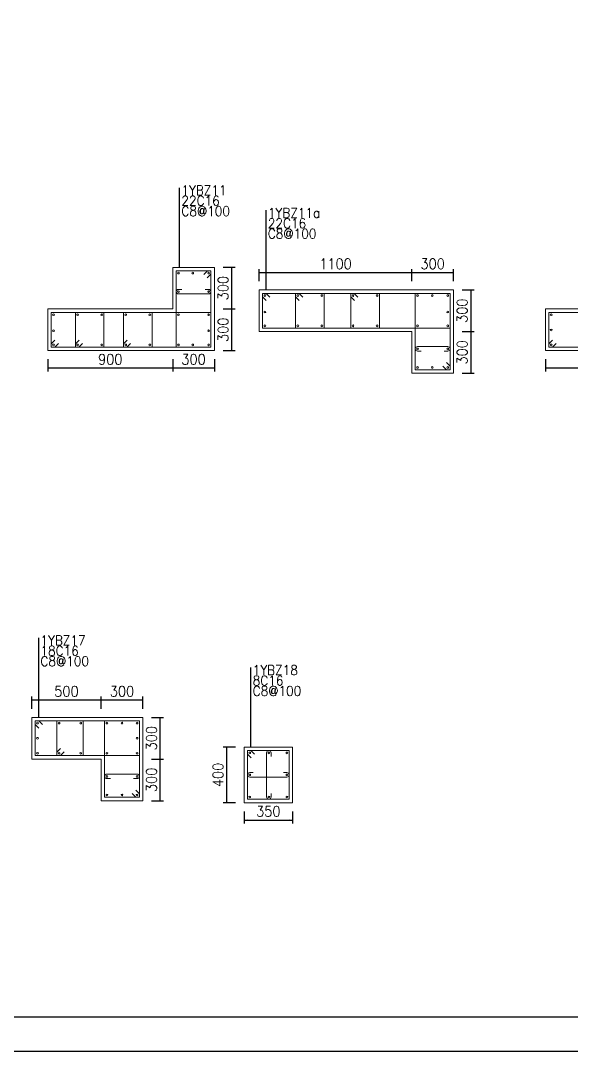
# Model space of a CAD drawing. Extents: x 292423 to 377252, y 106557 to 361882.
# Drawn here: x 314585 to 330456, y 302482 to 332182 of the extents above; entities that cross this region are included whole.
import ezdxf
from ezdxf.enums import TextEntityAlignment as Align

# ---------------------------------------------------------------- set-up
doc = ezdxf.new("R2010")
doc.units = 0
doc.header["$LTSCALE"] = 1000
for name, color, linetype in [('1508', 2, 'Continuous'), ('tk', 7, 'Continuous'), ('Y阴影', 254, 'Continuous')]:
    doc.layers.add(name, color=color, linetype=linetype)
for name, color, linetype, lineweight in [('REIN', 6, 'Continuous', 18), ('Z-柱大样外框', 7, 'ByLayer', 18), ('Z-详图标注', 3, 'Continuous', 18)]:
    doc.layers.add(name, color=color, linetype=linetype, lineweight=lineweight)
doc.styles.get("Standard").update_dxf_attribs({"font": 'standard'})
doc.dimstyles.get("Standard").update_dxf_attribs({"dimtxt": 300, "dimasz": 100, "dimexe": 100, "dimexo": 250, "dimgap": 100, "dimtad": 0, "dimtoh": 1, "dimdec": 0, "dimlfac": 0.25, "dimdsep": 46, "dimcen": 0.09, "dimclrt": 7, "dimadec": 0, "dimazin": 0, "dimtfac": 1, "dimtdec": 4, "dimtofl": 0, "dimtmove": 0, "dimatfit": 3, "dimfxl": 1, "dimtolj": 1, "dimtzin": 0, "dimarcsym": 0})

# ---------------------------------------------------------------- blocks, each defined once
blk = doc.blocks.new('*D869')
at = {"layer": 'Z-详图标注', "color": 0, "linetype": 'ByBlock', "lineweight": -2}
for p, q in [((318356, 310906), (318706, 310906)), ((318606, 309706), (318606, 310906)), ((318356, 309706), (318706, 309706))]:
    blk.add_line(p, q, dxfattribs=at)
for points in [[(318606, 310906), (318623, 310806), (318590, 310806)], [(318606, 309706), (318590, 309806), (318623, 309806)]]:
    blk.add_solid(points, dxfattribs=at)
at = {"layer": 'Z-详图标注', "color": 7, "linetype": 'Continuous', "lineweight": -2, "insert": (318356, 310306), "char_height": 300, "width": 566.67, "attachment_point": 5, "rotation": 90}
blk.add_mtext('300', dxfattribs=at)
blk = doc.blocks.new('*D493')
at = {"layer": 'Z-详图标注', "color": 0, "linetype": 'ByBlock', "lineweight": -2}
for p, q in [((318356, 312106), (318706, 312106)), ((318606, 310906), (318606, 312106)), ((318356, 310906), (318706, 310906))]:
    blk.add_line(p, q, dxfattribs=at)
for points in [[(318606, 312106), (318623, 312006), (318590, 312006)], [(318606, 310906), (318590, 311006), (318623, 311006)]]:
    blk.add_solid(points, dxfattribs=at)
at = {"layer": 'Z-详图标注', "color": 7, "linetype": 'Continuous', "lineweight": -2, "insert": (318356, 311506), "char_height": 300, "width": 566.67, "attachment_point": 5, "rotation": 90}
blk.add_mtext('300', dxfattribs=at)
blk = doc.blocks.new('*D99')
at = {"layer": 'Z-详图标注', "color": 0, "linetype": 'ByBlock', "lineweight": -2}
for p, q in [((316906, 312356), (316906, 312706)), ((318106, 312606), (316906, 312606)), ((318106, 312356), (318106, 312706))]:
    blk.add_line(p, q, dxfattribs=at)
for points in [[(316906, 312606), (317006, 312622), (317006, 312589)], [(318106, 312606), (318006, 312589), (318006, 312622)]]:
    blk.add_solid(points, dxfattribs=at)
at = {"layer": 'Z-详图标注', "color": 7, "linetype": 'Continuous', "lineweight": -2, "insert": (317506, 312856), "char_height": 300, "width": 566.67, "attachment_point": 5}
blk.add_mtext('300', dxfattribs=at)
blk = doc.blocks.new('*D596')
at = {"layer": 'Z-详图标注', "color": 0, "linetype": 'ByBlock', "lineweight": -2}
for p, q in [((314906, 312356), (314906, 312706)), ((316906, 312606), (314906, 312606)), ((316906, 312356), (316906, 312706))]:
    blk.add_line(p, q, dxfattribs=at)
for points in [[(314906, 312606), (315006, 312622), (315006, 312589)], [(316906, 312606), (316806, 312589), (316806, 312622)]]:
    blk.add_solid(points, dxfattribs=at)
at = {"layer": 'Z-详图标注', "color": 7, "linetype": 'Continuous', "lineweight": -2, "insert": (315906, 312856), "char_height": 300, "width": 566.67, "attachment_point": 5}
blk.add_mtext('500', dxfattribs=at)
blk = doc.blocks.new('*D651')
at = {"layer": 'Z-详图标注', "color": 0, "linetype": 'ByBlock', "lineweight": -2}
for p, q in [((321023, 309398), (321023, 309048)), ((322423, 309398), (322423, 309048)), ((321023, 309148), (322423, 309148))]:
    blk.add_line(p, q, dxfattribs=at)
for points in [[(321023, 309148), (321123, 309165), (321123, 309132)], [(322423, 309148), (322323, 309132), (322323, 309165)]]:
    blk.add_solid(points, dxfattribs=at)
at = {"layer": 'Z-详图标注', "color": 7, "linetype": 'Continuous', "lineweight": -2, "insert": (321723, 309398), "char_height": 300, "width": 566.67, "attachment_point": 5}
blk.add_mtext('350', dxfattribs=at)
blk = doc.blocks.new('*D257')
at = {"layer": 'Z-详图标注', "color": 0, "linetype": 'ByBlock', "lineweight": -2}
for p, q in [((320773, 311248), (320423, 311248)), ((320523, 309648), (320523, 311248)), ((320773, 309648), (320423, 309648))]:
    blk.add_line(p, q, dxfattribs=at)
for points in [[(320523, 311248), (320539, 311148), (320506, 311148)], [(320523, 309648), (320506, 309748), (320539, 309748)]]:
    blk.add_solid(points, dxfattribs=at)
at = {"layer": 'Z-详图标注', "color": 7, "linetype": 'Continuous', "lineweight": -2, "insert": (320273, 310448), "char_height": 300, "width": 576.67, "attachment_point": 5, "rotation": 90}
blk.add_mtext('400', dxfattribs=at)
blk = doc.blocks.new('A1tk')
at = {"layer": 'tk', "color": 5}
blk.add_lwpolyline([(0, 0), (0, 59400), (84100, 59400), (84100, 0)], close=True, dxfattribs=at)
at = {"layer": 'tk'}
blk.add_lwpolyline([(2500, 1000), (83100, 1000), (83100, 58400), (2500, 58400)], close=True, dxfattribs=at)
blk = doc.blocks.new('*D705')
at = {"layer": 'Z-详图标注', "color": 0, "linetype": 'ByBlock', "lineweight": -2}
for p, q in [((315368, 322424), (315368, 322074)), ((318968, 322424), (318968, 322074)), ((315368, 322174), (318968, 322174))]:
    blk.add_line(p, q, dxfattribs=at)
for points in [[(315368, 322174), (315468, 322190), (315468, 322157)], [(318968, 322174), (318868, 322157), (318868, 322190)]]:
    blk.add_solid(points, dxfattribs=at)
at = {"layer": 'Z-详图标注', "color": 7, "linetype": 'Continuous', "lineweight": -2, "insert": (317168, 322424), "char_height": 300, "width": 556.67, "attachment_point": 5}
blk.add_mtext('900', dxfattribs=at)
blk = doc.blocks.new('*D308')
at = {"layer": 'Z-详图标注', "color": 0, "linetype": 'ByBlock', "lineweight": -2}
for p, q in [((318968, 322424), (318968, 322074)), ((320168, 322424), (320168, 322074)), ((318968, 322174), (320168, 322174))]:
    blk.add_line(p, q, dxfattribs=at)
for points in [[(318968, 322174), (319068, 322190), (319068, 322157)], [(320168, 322174), (320068, 322157), (320068, 322190)]]:
    blk.add_solid(points, dxfattribs=at)
at = {"layer": 'Z-详图标注', "color": 7, "linetype": 'Continuous', "lineweight": -2, "insert": (319568, 322424), "char_height": 300, "width": 566.67, "attachment_point": 5}
blk.add_mtext('300', dxfattribs=at)
blk = doc.blocks.new('*D799')
at = {"layer": 'Z-详图标注', "color": 0, "linetype": 'ByBlock', "lineweight": -2}
for p, q in [((320418, 323874), (320768, 323874)), ((320668, 322674), (320668, 323874)), ((320418, 322674), (320768, 322674))]:
    blk.add_line(p, q, dxfattribs=at)
for points in [[(320668, 323874), (320685, 323774), (320651, 323774)], [(320668, 322674), (320651, 322774), (320685, 322774)]]:
    blk.add_solid(points, dxfattribs=at)
at = {"layer": 'Z-详图标注', "color": 7, "linetype": 'Continuous', "lineweight": -2, "insert": (320418, 323274), "char_height": 300, "width": 566.67, "attachment_point": 5, "rotation": 90}
blk.add_mtext('300', dxfattribs=at)
blk = doc.blocks.new('*D413')
at = {"layer": 'Z-详图标注', "color": 0, "linetype": 'ByBlock', "lineweight": -2}
for p, q in [((320418, 325074), (320768, 325074)), ((320668, 323874), (320668, 325074)), ((320418, 323874), (320768, 323874))]:
    blk.add_line(p, q, dxfattribs=at)
for points in [[(320668, 325074), (320685, 324974), (320651, 324974)], [(320668, 323874), (320651, 323974), (320685, 323974)]]:
    blk.add_solid(points, dxfattribs=at)
at = {"layer": 'Z-详图标注', "color": 7, "linetype": 'Continuous', "lineweight": -2, "insert": (320418, 324474), "char_height": 300, "width": 566.67, "attachment_point": 5, "rotation": 90}
blk.add_mtext('300', dxfattribs=at)
blk = doc.blocks.new('*D110')
at = {"layer": 'Z-详图标注', "color": 0, "linetype": 'ByBlock', "lineweight": -2}
for p, q in [((321459, 324674), (321459, 325024)), ((321459, 324924), (325859, 324924)), ((325859, 324674), (325859, 325024))]:
    blk.add_line(p, q, dxfattribs=at)
for points in [[(321459, 324924), (321559, 324941), (321559, 324907)], [(325859, 324924), (325759, 324907), (325759, 324941)]]:
    blk.add_solid(points, dxfattribs=at)
at = {"layer": 'Z-详图标注', "color": 7, "linetype": 'Continuous', "lineweight": -2, "insert": (323659, 325174), "char_height": 300, "width": 685, "attachment_point": 5}
blk.add_mtext('1100', dxfattribs=at)
blk = doc.blocks.new('*D165')
at = {"layer": 'Z-详图标注', "color": 0, "linetype": 'ByBlock', "lineweight": -2}
for p, q in [((325859, 324674), (325859, 325024)), ((325859, 324924), (327059, 324924)), ((327059, 324674), (327059, 325024))]:
    blk.add_line(p, q, dxfattribs=at)
for points in [[(325859, 324924), (325959, 324941), (325959, 324907)], [(327059, 324924), (326959, 324907), (326959, 324941)]]:
    blk.add_solid(points, dxfattribs=at)
at = {"layer": 'Z-详图标注', "color": 7, "linetype": 'Continuous', "lineweight": -2, "insert": (326459, 325174), "char_height": 300, "width": 566.67, "attachment_point": 5}
blk.add_mtext('300', dxfattribs=at)
blk = doc.blocks.new('*D646')
at = {"layer": 'Z-详图标注', "color": 0, "linetype": 'ByBlock', "lineweight": -2}
for p, q in [((327309, 324424), (327659, 324424)), ((327559, 324424), (327559, 323224)), ((327309, 323224), (327659, 323224))]:
    blk.add_line(p, q, dxfattribs=at)
for points in [[(327559, 324424), (327575, 324324), (327542, 324324)], [(327559, 323224), (327542, 323324), (327575, 323324)]]:
    blk.add_solid(points, dxfattribs=at)
at = {"layer": 'Z-详图标注', "color": 7, "linetype": 'Continuous', "lineweight": -2, "insert": (327309, 323824), "char_height": 300, "width": 566.67, "attachment_point": 5, "rotation": 90}
blk.add_mtext('300', dxfattribs=at)
blk = doc.blocks.new('*D264')
at = {"layer": 'Z-详图标注', "color": 0, "linetype": 'ByBlock', "lineweight": -2}
for p, q in [((327309, 323224), (327659, 323224)), ((327559, 323224), (327559, 322024)), ((327309, 322024), (327659, 322024))]:
    blk.add_line(p, q, dxfattribs=at)
for points in [[(327559, 323224), (327575, 323124), (327542, 323124)], [(327559, 322024), (327542, 322124), (327575, 322124)]]:
    blk.add_solid(points, dxfattribs=at)
at = {"layer": 'Z-详图标注', "color": 7, "linetype": 'Continuous', "lineweight": -2, "insert": (327309, 322624), "char_height": 300, "width": 566.67, "attachment_point": 5, "rotation": 90}
blk.add_mtext('300', dxfattribs=at)
blk = doc.blocks.new('*D164')
at = {"layer": 'Z-详图标注', "color": 0, "linetype": 'ByBlock', "lineweight": -2}
for p, q in [((329709, 322424), (329709, 322074)), ((332909, 322424), (332909, 322074)), ((329709, 322174), (332909, 322174))]:
    blk.add_line(p, q, dxfattribs=at)
for points in [[(329709, 322174), (329809, 322190), (329809, 322157)], [(332909, 322174), (332809, 322157), (332809, 322190)]]:
    blk.add_solid(points, dxfattribs=at)
at = {"layer": 'Z-详图标注', "color": 7, "linetype": 'Continuous', "lineweight": -2, "insert": (331309, 322424), "char_height": 300, "width": 566.67, "attachment_point": 5}
blk.add_mtext('800', dxfattribs=at)

msp = doc.modelspace()

# ---------------------------------------------------------------- linework, layer by layer
at = {"layer": 'REIN', "color": 6}
for points in [[(319861.9, 324867.5), (319968, 324973.6), (320068, 324973.6), (320068, 322773.6), (319068, 322773.6), (319068, 324973.6), (320068, 324973.6), (320068, 324873.6), (319961.9, 324767.5)], [(321764.9, 324217.9), (321658.8, 324324), (321558.8, 324324), (321558.8, 323324), (326958.8, 323324), (326958.8, 324324), (321558.8, 324324), (321558.8, 324224), (321664.9, 324117.9)], [(322713.7, 324217.9), (322607.6, 324324), (322507.6, 324324), (322507.6, 323324), (323331.6, 323324), (323331.6, 324324), (322507.6, 324324), (322507.6, 324224), (322613.7, 324117.9)], [(324304.8, 324217.9), (324198.7, 324324), (324098.7, 324324), (324098.7, 323324), (324922.7, 323324), (324922.7, 324324), (324098.7, 324324), (324098.7, 324224), (324204.8, 324117.9)], [(326752.7, 322230.1), (326858.8, 322124), (326958.8, 322124), (326958.8, 324324), (325958.8, 324324), (325958.8, 322124), (326958.8, 322124), (326958.8, 322224), (326852.7, 322330.1)], [(315674, 322879.7), (315568, 322773.6), (315468, 322773.6), (315468, 323773.6), (320068, 323773.6), (320068, 322773.6), (315468, 322773.6), (315468, 322873.6), (315574, 322979.7)], [(316368, 322879.7), (316262, 322773.6), (316162, 322773.6), (316162, 323773.6), (316986, 323773.6), (316986, 322773.6), (316162, 322773.6), (316162, 322873.6), (316268, 322979.7)], [(317756, 322879.7), (317650, 322773.6), (317550, 322773.6), (317550, 323773.6), (318374, 323773.6), (318374, 322773.6), (317550, 322773.6), (317550, 322873.6), (317656, 322979.7)], [(330014.8, 322879.7), (329908.7, 322773.6), (329808.7, 322773.6), (329808.7, 323773.6), (334008.7, 323773.6), (334008.7, 322773.6), (329808.7, 322773.6), (329808.7, 322873.6), (329914.8, 322979.7)], [(315112.4, 311799.4), (315006.4, 311905.5), (315006.4, 312005.5), (318006.4, 312005.5), (318006.4, 311005.5), (315006.4, 311005.5), (315006.4, 312005.5), (315106.4, 312005.5), (315212.4, 311899.4)], [(315835.8, 311111.6), (315729.7, 311005.5), (315629.7, 311005.5), (315629.7, 312005.5), (316383, 312005.5), (316383, 311005.5), (315629.7, 311005.5), (315629.7, 311105.5), (315735.8, 311211.6)], [(317900.3, 310011.6), (318006.4, 309905.5), (318006.4, 309805.5), (317006.4, 309805.5), (317006.4, 312005.5), (318006.4, 312005.5), (318006.4, 309805.5), (317906.4, 309805.5), (317800.3, 309911.6)], [(321228.8, 310942.4), (321122.8, 311048.5), (321122.8, 311148.5), (322322.8, 311148.5), (322322.8, 309748.5), (321122.8, 309748.5), (321122.8, 311148.5), (321222.8, 311148.5), (321328.8, 311042.4)]]:
    msp.add_lwpolyline(points, dxfattribs=at)
for points in [[(319108, 324908.6, 1), (319158, 324908.6, 1)], [(319519.8, 324908.6, 1), (319569.8, 324908.6, 1)], [(319978, 324908.6, 1), (320028, 324908.6, 1)], [(319108, 324373.6, 1), (319158, 324373.6, 1)], [(319978, 324373.6, 1), (320028, 324373.6, 1)], [(321598.8, 324259, -1), (321648.8, 324259, -1)], [(322547.6, 324259, -1), (322597.6, 324259, -1)], [(323241.6, 324259, -1), (323291.6, 324259, -1)], [(324138.7, 324259, -1), (324188.7, 324259, -1)], [(324832.7, 324259, -1), (324882.7, 324259, -1)], [(325998.8, 324259, -1), (326048.8, 324259, -1)], [(326423.7, 324259, -1), (326473.7, 324259, -1)], [(326868.8, 324259, -1), (326918.8, 324259, -1)], [(315508, 323708.6, 1), (315558, 323708.6, 1)], [(316202, 323708.6, 1), (316252, 323708.6, 1)], [(316896, 323708.6, 1), (316946, 323708.6, 1)], [(317590, 323708.6, 1), (317640, 323708.6, 1)], [(318284, 323708.6, 1), (318334, 323708.6, 1)], [(319108, 323708.6, 1), (319158, 323708.6, 1)], [(319978, 323708.6, 1), (320028, 323708.6, 1)], [(321598.8, 323785.2, -1), (321648.8, 323785.2, -1)], [(326868.8, 323785.2, -1), (326918.8, 323785.2, -1)], [(329848.7, 323708.6, 1), (329898.7, 323708.6, 1)], [(315508, 323247.5, 1), (315558, 323247.5, 1)], [(319978, 323247.5, 1), (320028, 323247.5, 1)], [(321598.8, 323389, -1), (321648.8, 323389, -1)], [(322547.6, 323389, -1), (322597.6, 323389, -1)], [(323241.6, 323389, -1), (323291.6, 323389, -1)], [(324138.7, 323389, -1), (324188.7, 323389, -1)], [(324832.7, 323389, -1), (324882.7, 323389, -1)], [(325998.8, 323389, -1), (326048.8, 323389, -1)], [(326868.8, 323389, -1), (326918.8, 323389, -1)], [(329848.7, 323269.1, 1), (329898.7, 323269.1, 1)], [(315508, 322838.6, 1), (315558, 322838.6, 1)], [(316202, 322838.6, 1), (316252, 322838.6, 1)], [(316896, 322838.6, 1), (316946, 322838.6, 1)], [(317590, 322838.6, 1), (317640, 322838.6, 1)], [(318284, 322838.6, 1), (318334, 322838.6, 1)], [(319108, 322838.6, 1), (319158, 322838.6, 1)], [(319519.8, 322838.6, 1), (319569.8, 322838.6, 1)], [(319978, 322838.6, 1), (320028, 322838.6, 1)], [(329848.7, 322838.6, 1), (329898.7, 322838.6, 1)], [(325998.8, 322724, -1), (326048.8, 322724, -1)], [(326868.8, 322724, -1), (326918.8, 322724, -1)], [(325998.8, 322189, -1), (326048.8, 322189, -1)], [(326423.7, 322189, -1), (326473.7, 322189, -1)], [(326868.8, 322189, -1), (326918.8, 322189, -1)], [(315046.4, 311940.5, 1), (315096.4, 311940.5, 1)], [(315669.7, 311940.5, 1), (315719.7, 311940.5, 1)], [(316293, 311940.5, 1), (316343, 311940.5, 1)], [(317046.4, 311940.5, 1), (317096.4, 311940.5, 1)], [(317481.4, 311940.5, 1), (317531.4, 311940.5, 1)], [(317916.4, 311940.5, 1), (317966.4, 311940.5, 1)], [(315046.4, 311505.5, 1), (315096.4, 311505.5, 1)], [(317916.4, 311505.5, 1), (317966.4, 311505.5, 1)], [(315046.4, 311070.5, 1), (315096.4, 311070.5, 1)], [(315669.7, 311070.5, 1), (315719.7, 311070.5, 1)], [(316293, 311070.5, 1), (316343, 311070.5, 1)], [(317046.4, 311070.5, 1), (317096.4, 311070.5, 1)], [(317916.4, 311070.5, 1), (317966.4, 311070.5, 1)], [(321162.8, 311083.5, 1), (321212.8, 311083.5, 1)], [(321714.7, 311083.5, 1), (321764.7, 311083.5, 1)], [(322232.8, 311083.5, 1), (322282.8, 311083.5, 1)], [(317046.4, 310405.5, 1), (317096.4, 310405.5, 1)], [(317916.4, 310405.5, 1), (317966.4, 310405.5, 1)], [(321162.8, 310448.5, 1), (321212.8, 310448.5, 1)], [(322232.8, 310448.5, 1), (322282.8, 310448.5, 1)], [(317046.4, 309870.5, 1), (317096.4, 309870.5, 1)], [(317481.4, 309870.5, 1), (317531.4, 309870.5, 1)], [(317916.4, 309870.5, 1), (317966.4, 309870.5, 1)], [(321162.8, 309813.5, 1), (321212.8, 309813.5, 1)], [(321714.7, 309813.5, 1), (321764.7, 309813.5, 1)], [(322232.8, 309813.5, 1), (322282.8, 309813.5, 1)]]:
    msp.add_lwpolyline(points, format="xyb", close=True, dxfattribs=at)
for points in [[(319903, 324438.6), (320003, 324438.6, -1), (320003, 324308.6), (319133, 324308.6, -1), (319133, 324438.6), (319233, 324438.6)], [(326793.8, 322659), (326893.8, 322659, 1), (326893.8, 322789), (326023.8, 322789, 1), (326023.8, 322659), (326123.8, 322659)], [(321804.9, 309913.5), (321804.9, 309813.5, -1), (321674.9, 309813.5), (321674.9, 311083.5, -1), (321804.9, 311083.5), (321804.9, 310983.5)], [(317171.4, 310340.5), (317071.4, 310340.5, -1), (317071.4, 310470.5), (317941.4, 310470.5, -1), (317941.4, 310340.5), (317841.4, 310340.5)], [(322157.8, 310513.5), (322257.8, 310513.5, -1), (322257.8, 310383.5), (321187.8, 310383.5, -1), (321187.8, 310513.5), (321287.8, 310513.5)]]:
    msp.add_lwpolyline(points, format="xyb", dxfattribs=at)
at = {"layer": 'Y阴影'}
for p, q in [((319168, 325068.6), (319168, 327368.6)), ((321658.8, 324419), (321658.8, 326719)), ((315106.4, 312100.5), (315106.4, 314400.5)), ((321222.8, 311243.5), (321222.8, 313543.5))]:
    msp.add_line(p, q, dxfattribs=at)
at = {"layer": 'Z-柱大样外框'}
for points in [[(315368, 323873.6), (315368, 322673.6), (320168, 322673.6), (320168, 325073.6), (318968, 325073.6), (318968, 323873.6), (315368, 323873.6)], [(329708.7, 323873.6), (329708.7, 322673.6), (334108.7, 322673.6), (334108.7, 325073.6), (332908.7, 325073.6), (332908.7, 323873.6), (329708.7, 323873.6)], [(321458.8, 323224), (321458.8, 324424), (327058.8, 324424), (327058.8, 322024), (325858.8, 322024), (325858.8, 323224), (321458.8, 323224)], [(314906.4, 312105.5), (314906.4, 310905.5), (316906.4, 310905.5), (316906.4, 309705.5), (318106.4, 309705.5), (318106.4, 312105.5), (314906.4, 312105.5)], [(321022.8, 311248.5), (321022.8, 309648.5), (322422.8, 309648.5), (322422.8, 311248.5), (321022.8, 311248.5)]]:
    msp.add_lwpolyline(points, close=True, dxfattribs=at)

# ---------------------------------------------------------------- block references
at = {"layer": '1508'}
msp.add_blockref('A1tk', (292422.6, 302482.4), dxfattribs=at)

# ---------------------------------------------------------------- texts
at = {"layer": 'Y阴影'}
for s, p in [('1YBZ11', (319218, 327068.6)), ('22C16', (319218, 326768.6)), ('C8@100', (319218, 326468.6)), ('1YBZ11a', (321708.8, 326419)), ('22C16', (321708.8, 326119)), ('C8@100', (321708.8, 325819)), ('1YBZ17', (315156.4, 314100.5)), ('18C16', (315156.4, 313800.5)), ('C8@100', (315156.4, 313500.5)), ('1YBZ18', (321272.8, 313243.5)), ('8C16', (321272.8, 312943.5)), ('C8@100', (321272.8, 312643.5))]:
    msp.add_text(s, height=280, dxfattribs=at).set_placement(p, align=Align.BOTTOM_LEFT)

# ---------------------------------------------------------------- dimensions: what is measured, and where the dimension line sits
at = {"layer": 'Z-详图标注'}
for base, p1, p2, picture, middle in [((325858.8, 324924), (321458.8, 324424), (325858.8, 324424), '*D110', (323658.8, 325174)), ((327058.8, 324924), (325858.8, 324424), (327058.8, 324424), '*D165', (326458.8, 325174)), ((318968, 322173.6), (315368, 322673.6), (318968, 322673.6), '*D705', (317168, 322423.6)), ((320168, 322173.6), (318968, 322673.6), (320168, 322673.6), '*D308', (319568, 322423.6)), ((332908.7, 322173.6), (329708.7, 322673.6), (332908.7, 322673.6), '*D164', (331308.7, 322423.6)), ((322422.8, 309148.5), (321022.8, 309648.5), (322422.8, 309648.5), '*D651', (321722.8, 309398.5))]:
    dim = msp.add_linear_dim(base=base, p1=p1, p2=p2, dimstyle='Standard', dxfattribs=at)
    dim.commit()
    dim.dimension.update_dxf_attribs({"geometry": picture, "text_midpoint": middle})
for base, p1, p2, angle, picture, middle in [((320668, 325073.6), (320168, 323873.6), (320168, 325073.6), 90, '*D413', (320418, 324473.6)), ((327558.8, 323224), (327058.8, 324424), (327058.8, 323224), 270, '*D646', (327308.8, 323824)), ((320668, 323873.6), (320168, 322673.6), (320168, 323873.6), 90, '*D799', (320418, 323273.6)), ((327558.8, 322024), (327058.8, 323224), (327058.8, 322024), 270, '*D264', (327308.8, 322624)), ((314906.4, 312605.5), (316906.4, 312105.5), (314906.4, 312105.5), 180, '*D596', (315906.4, 312855.5)), ((316906.4, 312605.5), (318106.4, 312105.5), (316906.4, 312105.5), 180, '*D99', (317506.4, 312855.5)), ((318606.4, 312105.5), (318106.4, 310905.5), (318106.4, 312105.5), 90, '*D493', (318356.4, 311505.5)), ((320522.8, 311248.5), (321022.8, 309648.5), (321022.8, 311248.5), 90, '*D257', (320272.8, 310448.5)), ((318606.4, 310905.5), (318106.4, 309705.5), (318106.4, 310905.5), 90, '*D869', (318356.4, 310305.5))]:
    dim = msp.add_linear_dim(base=base, p1=p1, p2=p2, angle=angle, dimstyle='Standard', dxfattribs=at)
    dim.commit()
    dim.dimension.update_dxf_attribs({"geometry": picture, "text_midpoint": middle})

doc.saveas('drawing.dxf')
